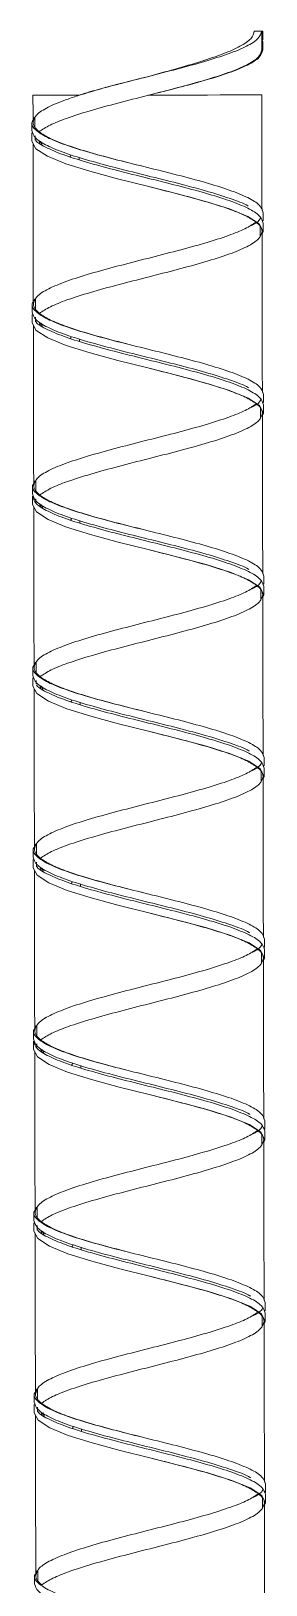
# Model space of a CAD drawing. Header units: millimetres. Extents: x 11 to 421, y 5 to 275.
# Drawn here: x 158.29 to 162.26, y 152.05 to 178.31 of the extents above; entities that cross this region are included whole.
import ezdxf

# ---------------------------------------------------------------- set-up
doc = ezdxf.new("R2010")
doc.units = ezdxf.units.MM

msp = doc.modelspace()

# ---------------------------------------------------------------- linework, layer by layer
at = {"color": 7, "linetype": 'Continuous', "lineweight": 15}
for p, q in [((162.065, 178.309), (162.19, 178.31)), ((162.19, 178.31), (162.21, 178.31)), ((162.19, 178.31), (162.19, 178.151)), ((162.19, 178.151), (162.19, 177.992)), ((162.21, 178.31), (162.21, 178.171)), ((162.21, 178.131), (162.21, 177.992)), ((162.21, 177.992), (162.19, 177.992))]:
    msp.add_line(p, q, dxfattribs=at)
at = {"color": 7, "linetype": 'Continuous', "lineweight": 15, "flags": 128}
for points in [[(158.322, 177.224), (158.327, 177.224), (158.366, 177.224), (158.445, 177.224), (158.561, 177.224), (158.712, 177.224), (158.895, 177.225), (159.106, 177.225)], [(160.281, 177.227), (160.543, 177.228), (160.798, 177.228), (161.044, 177.229), (161.276, 177.229), (161.489, 177.23), (161.679, 177.23), (161.843, 177.23), (161.978, 177.231), (162.082, 177.231), (162.152, 177.231), (162.187, 177.231), (162.192, 177.231)], [(162.196, 174.884), (162.216, 174.922), (162.149, 175.05), (161.954, 175.178), (161.643, 175.305), (161.237, 175.432), (160.766, 175.559), (160.26, 175.686), (159.753, 175.813), (159.282, 175.94), (158.877, 176.067), (158.566, 176.194), (158.37, 176.322), (158.303, 176.45), (158.303, 176.45)], [(162.202, 171.814), (162.222, 171.852), (162.155, 171.98), (161.959, 172.108), (161.648, 172.235), (161.243, 172.362), (160.772, 172.489), (160.265, 172.616), (159.759, 172.743), (159.288, 172.87), (158.882, 172.997), (158.571, 173.124), (158.376, 173.252), (158.309, 173.38), (158.309, 173.38)], [(162.208, 168.744), (162.228, 168.782), (162.161, 168.91), (161.965, 169.038), (161.654, 169.165), (161.249, 169.292), (160.777, 169.419), (160.271, 169.546), (159.765, 169.673), (159.293, 169.8), (158.888, 169.927), (158.577, 170.054), (158.382, 170.182), (158.315, 170.31), (158.315, 170.31)], [(162.213, 165.674), (162.233, 165.712), (162.166, 165.84), (161.971, 165.968), (161.66, 166.095), (161.255, 166.222), (160.783, 166.349), (160.277, 166.476), (159.771, 166.603), (159.299, 166.73), (158.894, 166.857), (158.583, 166.984), (158.387, 167.112), (158.321, 167.24), (158.321, 167.24)], [(162.219, 162.604), (162.239, 162.642), (162.172, 162.77), (161.977, 162.898), (161.666, 163.025), (161.261, 163.152), (160.789, 163.279), (160.283, 163.406), (159.777, 163.533), (159.305, 163.66), (158.9, 163.787), (158.589, 163.914), (158.393, 164.042), (158.326, 164.17), (158.326, 164.17)], [(162.225, 159.534), (162.245, 159.572), (162.178, 159.7), (161.982, 159.828), (161.671, 159.955), (161.266, 160.082), (160.795, 160.209), (160.288, 160.336), (159.782, 160.463), (159.311, 160.59), (158.906, 160.717), (158.595, 160.844), (158.399, 160.972), (158.332, 161.1), (158.332, 161.1)], [(162.231, 156.464), (162.251, 156.502), (162.184, 156.63), (161.988, 156.758), (161.677, 156.885), (161.272, 157.012), (160.8, 157.139), (160.294, 157.266), (159.788, 157.393), (159.316, 157.52), (158.911, 157.647), (158.6, 157.774), (158.405, 157.902), (158.338, 158.03), (158.338, 158.03)], [(162.237, 153.394), (162.256, 153.432), (162.19, 153.56), (161.994, 153.688), (161.683, 153.815), (161.278, 153.942), (160.806, 154.069), (160.3, 154.196), (159.794, 154.323), (159.322, 154.45), (158.917, 154.577), (158.606, 154.704), (158.41, 154.832), (158.344, 154.96), (158.344, 154.96)]]:
    msp.add_lwpolyline(points, dxfattribs=at)
at = {"color": 7, "linetype": 'Continuous', "lineweight": 15}
for start, end in [(90.1077, 180.1077), (180.1077, 270.1077)]:
    msp.add_arc((162.21, 178.151), 0.02, start, end, dxfattribs=at)
for points, knots in [([(159.106, 177.225), (159.221, 177.26), (159.451, 177.33), (159.846, 177.434), (160.288, 177.547), (160.763, 177.667), (161.234, 177.796), (161.64, 177.925), (161.949, 178.053), (162.151, 178.182), (162.177, 178.267), (162.19, 178.31)], [0, 0, 0, 0, 0.096245, 0.192504, 0.288664, 0.4072, 0.52574, 0.644286, 0.762843, 0.881413, 1, 1, 1, 1]), ([(160.256, 177.539), (160.414, 177.581), (160.73, 177.667), (161.171, 177.796), (161.55, 177.925), (161.839, 178.053), (162.029, 178.181), (162.053, 178.267), (162.065, 178.309)], [0, 0, 0, 0, 0.1666161, 0.3332635, 0.4999211, 0.6665926, 0.8332841, 1, 1, 1, 1]), ([(160.281, 177.227), (160.444, 177.268), (160.776, 177.352), (161.245, 177.479), (161.655, 177.607), (161.967, 177.736), (162.172, 177.864), (162.197, 177.95), (162.21, 177.992)], [0, 0, 0, 0, 0.159795, 0.327807, 0.495828, 0.663865, 0.83192, 1, 1, 1, 1]), ([(160.281, 177.227), (160.447, 177.27), (160.779, 177.354), (161.241, 177.481), (161.642, 177.608), (161.949, 177.736), (162.152, 177.864), (162.178, 177.949), (162.19, 177.992)], [0, 0, 0, 0, 0.165281, 0.330567, 0.495864, 0.663889, 0.831932, 1, 1, 1, 1]), ([(159.1, 177.224), (159.158, 177.243), (159.348, 177.305), (159.747, 177.41), (160.086, 177.496), (160.256, 177.538)], [0, 0, 0, 0, 0.18137, 0.590858, 1, 1, 1, 1]), ([(158.323, 176.767), (158.335, 176.81), (158.361, 176.895), (158.564, 177.024), (158.826, 177.134), (159.032, 177.201), (159.106, 177.225)], [0, 0, 0, 0, 0.2803082, 0.5605762, 0.8408119, 1, 1, 1, 1]), ([(158.424, 176.609), (158.481, 176.646), (158.595, 176.722), (158.891, 176.84), (159.278, 176.963), (159.75, 177.092), (160.097, 177.18), (160.273, 177.225), (160.281, 177.227)], [0, 0, 0, 0, 0.183036, 0.365998, 0.573956, 0.781903, 0.989843, 1, 1, 1, 1]), ([(162.215, 175.24), (162.202, 175.282), (162.176, 175.368), (161.971, 175.495), (161.658, 175.623), (161.248, 175.75), (160.771, 175.877), (160.259, 176.004), (159.747, 176.13), (159.27, 176.257), (158.861, 176.385), (158.544, 176.512), (158.354, 176.639), (158.28, 176.737), (158.315, 176.793), (158.323, 176.806)], [0, 0, 0, 0, 0.081321, 0.16263, 0.243931, 0.325224, 0.406512, 0.487798, 0.569084, 0.650373, 0.731666, 0.812966, 0.894275, 0.975596, 1, 1, 1, 1]), ([(158.424, 176.609), (158.398, 176.633), (158.355, 176.671), (158.327, 176.724), (158.324, 176.753), (158.323, 176.767)], [0, 0, 0, 0, 0.453025, 0.725496, 1, 1, 1, 1]), ([(158.356, 176.859), (158.356, 176.806), (158.356, 176.745), (158.356, 176.684), (158.356, 176.676)], [0, 0, 0, 0, 0.871189, 1, 1, 1, 1]), ([(161.963, 175.35), (161.96, 175.352), (161.892, 175.397), (161.65, 175.484), (161.251, 175.611), (160.771, 175.738), (160.259, 175.865), (159.747, 175.992), (159.27, 176.119), (158.86, 176.246), (158.547, 176.373), (158.342, 176.501), (158.316, 176.586), (158.303, 176.629)], [0, 0, 0, 0, 0.0049645, 0.1044724, 0.2039715, 0.303465, 0.4029559, 0.5024465, 0.60194, 0.7014394, 0.8009472, 0.9004665, 1, 1, 1, 1]), ([(158.357, 176.542), (158.357, 176.533), (158.357, 176.508), (158.357, 176.483), (158.357, 176.466)], [0, 0, 0, 0, 0.3245111, 1, 1, 1, 1]), ([(158.424, 176.609), (158.481, 176.571), (158.595, 176.497), (158.892, 176.379), (159.28, 176.257), (159.752, 176.13), (160.092, 176.046), (160.26, 176.003), (160.26, 176.003)], [0, 0, 0, 0, 0.1848558, 0.3696374, 0.5796626, 0.7896765, 0.999684, 1, 1, 1, 1]), ([(162.216, 175.061), (162.203, 175.104), (162.177, 175.189), (161.971, 175.316), (161.659, 175.444), (161.248, 175.571), (160.771, 175.698), (160.259, 175.825), (159.747, 175.952), (159.271, 176.079), (158.858, 176.206), (158.555, 176.333), (158.389, 176.421), (158.367, 176.466), (158.366, 176.469)], [0, 0, 0, 0, 0.0904135, 0.180814, 0.2712042, 0.3615864, 0.4519637, 0.5423383, 0.6327129, 0.72309, 0.8134726, 0.9038627, 0.9942632, 1, 1, 1, 1]), ([(158.962, 176.219), (158.961, 176.21), (158.959, 176.197), (158.951, 176.186), (158.949, 176.183)], [0, 0, 0, 0, 0.687541, 1, 1, 1, 1]), ([(160.26, 175.686), (160.429, 175.644), (160.767, 175.559), (161.239, 175.432), (161.627, 175.31), (161.924, 175.193), (162.038, 175.118), (162.094, 175.081)], [0, 0, 0, 0, 0.2098241, 0.4199704, 0.6301291, 0.8150271, 1, 1, 1, 1]), ([(158.328, 173.697), (158.341, 173.74), (158.367, 173.825), (158.57, 173.954), (158.878, 174.082), (159.284, 174.211), (159.756, 174.34), (160.262, 174.469), (160.768, 174.597), (161.24, 174.726), (161.628, 174.85), (161.924, 174.968), (162.038, 175.043), (162.094, 175.081)], [0, 0, 0, 0, 0.092966, 0.185919, 0.278861, 0.371795, 0.464724, 0.55765, 0.650576, 0.743505, 0.836439, 0.918203, 1, 1, 1, 1]), ([(158.43, 173.539), (158.487, 173.576), (158.6, 173.652), (158.897, 173.77), (159.284, 173.893), (159.756, 174.022), (160.262, 174.151), (160.769, 174.28), (161.24, 174.409), (161.646, 174.537), (161.955, 174.666), (162.158, 174.794), (162.183, 174.879), (162.196, 174.922)], [0, 0, 0, 0, 0.0817969, 0.1635605, 0.2564948, 0.3494236, 0.4423497, 0.5352758, 0.6282046, 0.7211387, 0.8140808, 0.9070338, 1, 1, 1, 1]), ([(162.006, 175.018), (162.065, 175.049), (162.147, 175.092), (162.163, 175.135), (162.167, 175.147)], [0, 0, 0, 0, 0.725925, 1, 1, 1, 1]), ([(162.094, 175.081), (162.121, 175.057), (162.164, 175.019), (162.191, 174.966), (162.194, 174.937), (162.196, 174.922)], [0, 0, 0, 0, 0.453024, 0.725497, 1, 1, 1, 1]), ([(162.162, 174.83), (162.162, 174.883), (162.162, 174.944), (162.162, 175.006), (162.162, 175.014)], [0, 0, 0, 0, 0.865724, 1, 1, 1, 1]), ([(162.216, 174.922), (162.216, 174.945), (162.216, 174.992), (162.216, 175.038), (162.216, 175.061)], [0, 0, 0, 0, 0.499979, 1, 1, 1, 1]), ([(162.221, 172.17), (162.208, 172.212), (162.182, 172.298), (161.977, 172.425), (161.664, 172.553), (161.254, 172.68), (160.777, 172.807), (160.265, 172.934), (159.753, 173.06), (159.276, 173.187), (158.866, 173.315), (158.55, 173.442), (158.36, 173.569), (158.286, 173.667), (158.32, 173.723), (158.328, 173.736)], [0, 0, 0, 0, 0.081321, 0.16263, 0.24393, 0.325224, 0.406512, 0.487798, 0.569084, 0.650373, 0.731666, 0.812966, 0.894275, 0.975596, 1, 1, 1, 1]), ([(158.43, 173.539), (158.403, 173.563), (158.361, 173.601), (158.333, 173.654), (158.33, 173.683), (158.328, 173.697)], [0, 0, 0, 0, 0.453024, 0.725494, 1, 1, 1, 1]), ([(158.362, 173.789), (158.362, 173.736), (158.362, 173.675), (158.362, 173.614), (158.362, 173.606)], [0, 0, 0, 0, 0.865692, 1, 1, 1, 1]), ([(161.969, 172.28), (161.966, 172.282), (161.898, 172.327), (161.655, 172.414), (161.256, 172.541), (160.776, 172.668), (160.265, 172.795), (159.753, 172.922), (159.276, 173.049), (158.866, 173.176), (158.553, 173.303), (158.348, 173.431), (158.322, 173.516), (158.309, 173.559)], [0, 0, 0, 0, 0.004964, 0.104472, 0.203972, 0.303465, 0.402956, 0.502447, 0.60194, 0.701439, 0.800947, 0.900466, 1, 1, 1, 1]), ([(158.309, 173.519), (158.309, 173.495), (158.309, 173.449), (158.309, 173.403), (158.309, 173.38)], [0, 0, 0, 0, 0.5, 1, 1, 1, 1]), ([(158.363, 173.472), (158.363, 173.463), (158.363, 173.438), (158.363, 173.413), (158.363, 173.396)], [0, 0, 0, 0, 0.324433, 1, 1, 1, 1]), ([(162.222, 171.991), (162.209, 172.034), (162.182, 172.119), (161.977, 172.246), (161.664, 172.374), (161.254, 172.501), (160.777, 172.628), (160.265, 172.755), (159.753, 172.882), (159.277, 173.009), (158.864, 173.136), (158.561, 173.263), (158.395, 173.351), (158.373, 173.396), (158.371, 173.399)], [0, 0, 0, 0, 0.090413, 0.180814, 0.271204, 0.361587, 0.451964, 0.542338, 0.632713, 0.72309, 0.813472, 0.903862, 0.994263, 1, 1, 1, 1]), ([(158.43, 173.539), (158.487, 173.501), (158.601, 173.427), (158.898, 173.309), (159.285, 173.187), (159.758, 173.061), (160.095, 172.976), (160.264, 172.934)], [0, 0, 0, 0, 0.184987, 0.369899, 0.580074, 0.790236, 1, 1, 1, 1]), ([(158.968, 173.149), (158.966, 173.14), (158.964, 173.127), (158.957, 173.116), (158.955, 173.113)], [0, 0, 0, 0, 0.687638, 1, 1, 1, 1]), ([(160.264, 172.616), (160.265, 172.616), (160.432, 172.574), (160.773, 172.489), (161.245, 172.362), (161.632, 172.24), (161.929, 172.123), (162.043, 172.048), (162.1, 172.011)], [0, 0, 0, 0, 0.000393, 0.210384, 0.420382, 0.630392, 0.815158, 1, 1, 1, 1]), ([(158.334, 170.627), (158.347, 170.67), (158.372, 170.755), (158.575, 170.884), (158.884, 171.012), (159.29, 171.141), (159.761, 171.27), (160.268, 171.399), (160.774, 171.527), (161.246, 171.656), (161.633, 171.78), (161.93, 171.898), (162.043, 171.973), (162.1, 172.011)], [0, 0, 0, 0, 0.092966, 0.185919, 0.278861, 0.371795, 0.464724, 0.557651, 0.650577, 0.743505, 0.836439, 0.918203, 1, 1, 1, 1]), ([(162.012, 171.948), (162.071, 171.979), (162.152, 172.022), (162.169, 172.065), (162.173, 172.077)], [0, 0, 0, 0, 0.725925, 1, 1, 1, 1]), ([(162.1, 172.011), (162.127, 171.987), (162.169, 171.949), (162.197, 171.896), (162.2, 171.867), (162.202, 171.852)], [0, 0, 0, 0, 0.453024, 0.725494, 1, 1, 1, 1]), ([(162.222, 172.031), (162.221, 172.054), (162.221, 172.1), (162.221, 172.147), (162.221, 172.17)], [0, 0, 0, 0, 0.5, 1, 1, 1, 1]), ([(162.222, 172.031), (162.221, 172.054), (162.221, 172.1), (162.221, 172.147), (162.221, 172.17)], [0, 0, 0, 0, 0.5, 1, 1, 1, 1]), ([(158.436, 170.469), (158.493, 170.506), (158.606, 170.582), (158.903, 170.7), (159.29, 170.823), (159.762, 170.952), (160.268, 171.081), (160.775, 171.21), (161.246, 171.339), (161.652, 171.467), (161.961, 171.596), (162.164, 171.724), (162.189, 171.809), (162.202, 171.852)], [0, 0, 0, 0, 0.0817969, 0.1635605, 0.2564948, 0.3494237, 0.4423497, 0.5352759, 0.6282046, 0.721139, 0.8140811, 0.907034, 1, 1, 1, 1]), ([(162.168, 171.76), (162.168, 171.813), (162.168, 171.874), (162.168, 171.936), (162.168, 171.944)], [0, 0, 0, 0, 0.865724, 1, 1, 1, 1]), ([(162.222, 171.852), (162.222, 171.875), (162.222, 171.922), (162.222, 171.968), (162.222, 171.991)], [0, 0, 0, 0, 0.5, 1, 1, 1, 1]), ([(158.368, 170.719), (158.368, 170.666), (158.368, 170.605), (158.368, 170.544), (158.368, 170.536)], [0, 0, 0, 0, 0.865724, 1, 1, 1, 1]), ([(162.227, 169.1), (162.214, 169.142), (162.188, 169.228), (161.982, 169.355), (161.67, 169.483), (161.26, 169.61), (160.783, 169.737), (160.271, 169.864), (159.759, 169.99), (159.281, 170.117), (158.872, 170.245), (158.556, 170.372), (158.365, 170.499), (158.291, 170.597), (158.326, 170.653), (158.334, 170.666)], [0, 0, 0, 0, 0.081321, 0.162631, 0.243931, 0.325224, 0.406512, 0.487798, 0.569084, 0.650373, 0.731666, 0.812966, 0.894275, 0.975596, 1, 1, 1, 1]), ([(161.975, 169.21), (161.971, 169.212), (161.904, 169.257), (161.661, 169.344), (161.262, 169.471), (160.782, 169.598), (160.271, 169.725), (159.759, 169.852), (159.282, 169.979), (158.872, 170.106), (158.559, 170.233), (158.354, 170.361), (158.327, 170.446), (158.314, 170.489)], [0, 0, 0, 0, 0.004965, 0.104472, 0.203972, 0.303465, 0.402956, 0.502446, 0.60194, 0.701439, 0.800947, 0.900467, 1, 1, 1, 1]), ([(158.314, 170.449), (158.315, 170.425), (158.315, 170.379), (158.315, 170.333), (158.315, 170.31)], [0, 0, 0, 0, 0.5000215, 1, 1, 1, 1]), ([(162.227, 168.921), (162.214, 168.964), (162.188, 169.049), (161.983, 169.176), (161.67, 169.304), (161.26, 169.431), (160.783, 169.558), (160.271, 169.685), (159.759, 169.812), (159.282, 169.939), (158.872, 170.066), (158.559, 170.193), (158.354, 170.321), (158.328, 170.406), (158.314, 170.449)], [0, 0, 0, 0, 0.083355, 0.166699, 0.250032, 0.333359, 0.416681, 0.5, 0.583319, 0.666641, 0.749968, 0.833302, 0.916645, 1, 1, 1, 1]), ([(158.436, 170.469), (158.409, 170.493), (158.367, 170.531), (158.339, 170.584), (158.336, 170.613), (158.334, 170.627)], [0, 0, 0, 0, 0.453026, 0.725497, 1, 1, 1, 1]), ([(158.436, 170.469), (158.493, 170.431), (158.606, 170.357), (158.903, 170.239), (159.292, 170.118), (159.763, 169.99), (160.104, 169.907), (160.271, 169.863), (160.271, 169.863)], [0, 0, 0, 0, 0.18489, 0.369704, 0.579768, 0.78982, 0.999866, 1, 1, 1, 1]), ([(158.368, 170.402), (158.369, 170.393), (158.369, 170.368), (158.369, 170.343), (158.369, 170.326)], [0, 0, 0, 0, 0.324458, 1, 1, 1, 1]), ([(158.973, 170.079), (158.972, 170.07), (158.97, 170.057), (158.963, 170.046), (158.96, 170.043)], [0, 0, 0, 0, 0.687678, 1, 1, 1, 1]), ([(160.271, 169.546), (160.44, 169.504), (160.778, 169.419), (161.251, 169.292), (161.638, 169.17), (161.935, 169.053), (162.049, 168.978), (162.106, 168.941)], [0, 0, 0, 0, 0.209968, 0.420076, 0.630196, 0.815061, 1, 1, 1, 1]), ([(158.34, 167.557), (158.353, 167.6), (158.378, 167.685), (158.581, 167.814), (158.89, 167.942), (159.296, 168.071), (159.767, 168.2), (160.273, 168.329), (160.78, 168.457), (161.252, 168.586), (161.639, 168.71), (161.936, 168.828), (162.049, 168.903), (162.106, 168.941)], [0, 0, 0, 0, 0.092966, 0.185919, 0.278861, 0.371796, 0.464724, 0.55765, 0.650576, 0.743505, 0.836439, 0.918203, 1, 1, 1, 1]), ([(162.018, 168.878), (162.077, 168.909), (162.158, 168.952), (162.174, 168.995), (162.179, 169.007)], [0, 0, 0, 0, 0.725924, 1, 1, 1, 1]), ([(162.106, 168.941), (162.133, 168.917), (162.175, 168.879), (162.203, 168.826), (162.206, 168.797), (162.208, 168.782)], [0, 0, 0, 0, 0.453024, 0.725496, 1, 1, 1, 1]), ([(162.174, 168.69), (162.174, 168.743), (162.174, 168.804), (162.174, 168.866), (162.174, 168.874)], [0, 0, 0, 0, 0.865724, 1, 1, 1, 1]), ([(162.227, 168.961), (162.227, 168.984), (162.227, 169.03), (162.227, 169.077), (162.227, 169.1)], [0, 0, 0, 0, 0.5, 1, 1, 1, 1]), ([(162.227, 168.961), (162.227, 168.984), (162.227, 169.03), (162.227, 169.077), (162.227, 169.1)], [0, 0, 0, 0, 0.5, 1, 1, 1, 1]), ([(162.228, 168.782), (162.228, 168.805), (162.227, 168.852), (162.227, 168.898), (162.227, 168.921)], [0, 0, 0, 0, 0.500011, 1, 1, 1, 1]), ([(158.442, 167.399), (158.498, 167.436), (158.612, 167.512), (158.908, 167.63), (159.296, 167.753), (159.768, 167.882), (160.274, 168.011), (160.78, 168.14), (161.252, 168.269), (161.658, 168.397), (161.966, 168.526), (162.169, 168.654), (162.195, 168.739), (162.208, 168.782)], [0, 0, 0, 0, 0.0817969, 0.1635605, 0.2564948, 0.3494235, 0.4423497, 0.5352757, 0.6282046, 0.7211387, 0.8140808, 0.9070338, 1, 1, 1, 1]), ([(162.233, 166.03), (162.22, 166.072), (162.194, 166.158), (161.988, 166.285), (161.676, 166.413), (161.265, 166.54), (160.788, 166.667), (160.276, 166.794), (159.764, 166.92), (159.287, 167.047), (158.878, 167.175), (158.561, 167.302), (158.371, 167.429), (158.297, 167.527), (158.332, 167.583), (158.34, 167.596)], [0, 0, 0, 0, 0.081321, 0.16263, 0.24393, 0.325224, 0.406512, 0.487798, 0.569084, 0.650373, 0.731666, 0.812966, 0.894275, 0.975596, 1, 1, 1, 1]), ([(158.442, 167.399), (158.415, 167.423), (158.372, 167.461), (158.345, 167.514), (158.341, 167.543), (158.34, 167.557)], [0, 0, 0, 0, 0.4530249, 0.7254954, 1, 1, 1, 1]), ([(158.374, 167.649), (158.374, 167.596), (158.374, 167.535), (158.374, 167.474), (158.374, 167.466)], [0, 0, 0, 0, 0.865708, 1, 1, 1, 1]), ([(161.98, 166.14), (161.977, 166.142), (161.91, 166.187), (161.667, 166.274), (161.268, 166.401), (160.788, 166.528), (160.277, 166.655), (159.765, 166.782), (159.288, 166.909), (158.877, 167.036), (158.565, 167.163), (158.359, 167.291), (158.333, 167.376), (158.32, 167.419)], [0, 0, 0, 0, 0.004964, 0.104472, 0.203971, 0.303465, 0.402956, 0.502447, 0.60194, 0.701439, 0.800947, 0.900466, 1, 1, 1, 1]), ([(158.32, 167.379), (158.32, 167.355), (158.32, 167.309), (158.32, 167.263), (158.321, 167.24)], [0, 0, 0, 0, 0.499989, 1, 1, 1, 1]), ([(158.374, 167.332), (158.374, 167.323), (158.374, 167.305), (158.374, 167.286), (158.374, 167.275)], [0, 0, 0, 0, 0.435812, 1, 1, 1, 1]), ([(158.442, 167.399), (158.498, 167.361), (158.612, 167.287), (158.909, 167.169), (159.297, 167.047), (159.769, 166.921), (160.109, 166.835), (160.277, 166.793), (160.277, 166.793)], [0, 0, 0, 0, 0.1848821, 0.3696894, 0.5797448, 0.7897882, 0.9998258, 1, 1, 1, 1]), ([(162.233, 165.851), (162.22, 165.894), (162.194, 165.979), (161.988, 166.106), (161.676, 166.234), (161.266, 166.361), (160.789, 166.488), (160.277, 166.615), (159.765, 166.742), (159.288, 166.869), (158.875, 166.996), (158.572, 167.123), (158.407, 167.211), (158.384, 167.256), (158.383, 167.259)], [0, 0, 0, 0, 0.0904135, 0.180814, 0.2712042, 0.3615865, 0.4519637, 0.5423383, 0.6327129, 0.7230901, 0.8134724, 0.9038626, 0.9942631, 1, 1, 1, 1]), ([(158.979, 167.009), (158.978, 167), (158.976, 166.987), (158.968, 166.976), (158.966, 166.973)], [0, 0, 0, 0, 0.687585, 1, 1, 1, 1]), ([(160.277, 166.476), (160.446, 166.434), (160.784, 166.349), (161.256, 166.222), (161.644, 166.1), (161.941, 165.983), (162.055, 165.908), (162.112, 165.871)], [0, 0, 0, 0, 0.209936, 0.420053, 0.630182, 0.815053, 1, 1, 1, 1]), ([(162.233, 165.891), (162.233, 165.914), (162.233, 165.96), (162.233, 166.007), (162.233, 166.03)], [0, 0, 0, 0, 0.500011, 1, 1, 1, 1]), ([(162.233, 165.891), (162.233, 165.914), (162.233, 165.96), (162.233, 166.007), (162.233, 166.03)], [0, 0, 0, 0, 0.500011, 1, 1, 1, 1]), ([(158.346, 164.487), (158.358, 164.53), (158.384, 164.615), (158.587, 164.744), (158.896, 164.872), (159.301, 165.001), (159.773, 165.13), (160.279, 165.259), (160.785, 165.387), (161.258, 165.516), (161.645, 165.64), (161.941, 165.758), (162.055, 165.833), (162.112, 165.871)], [0, 0, 0, 0, 0.092966, 0.185919, 0.278861, 0.371795, 0.464724, 0.55765, 0.650577, 0.743505, 0.836439, 0.918203, 1, 1, 1, 1]), ([(158.447, 164.329), (158.504, 164.367), (158.618, 164.442), (158.914, 164.56), (159.301, 164.683), (159.774, 164.812), (160.28, 164.941), (160.786, 165.07), (161.258, 165.199), (161.663, 165.327), (161.972, 165.456), (162.175, 165.584), (162.201, 165.669), (162.213, 165.712)], [0, 0, 0, 0, 0.081797, 0.163561, 0.256495, 0.349423, 0.44235, 0.535276, 0.628205, 0.721139, 0.814081, 0.907034, 1, 1, 1, 1]), ([(162.024, 165.808), (162.083, 165.839), (162.164, 165.882), (162.18, 165.925), (162.185, 165.937)], [0, 0, 0, 0, 0.725924, 1, 1, 1, 1]), ([(162.112, 165.871), (162.138, 165.847), (162.181, 165.809), (162.209, 165.756), (162.212, 165.727), (162.213, 165.712)], [0, 0, 0, 0, 0.453025, 0.725496, 1, 1, 1, 1]), ([(162.18, 165.62), (162.18, 165.673), (162.179, 165.734), (162.179, 165.796), (162.179, 165.804)], [0, 0, 0, 0, 0.865724, 1, 1, 1, 1]), ([(162.233, 165.712), (162.233, 165.735), (162.233, 165.782), (162.233, 165.828), (162.233, 165.851)], [0, 0, 0, 0, 0.499989, 1, 1, 1, 1]), ([(162.239, 162.96), (162.226, 163.002), (162.199, 163.088), (161.994, 163.215), (161.681, 163.343), (161.271, 163.47), (160.794, 163.597), (160.282, 163.724), (159.77, 163.85), (159.293, 163.977), (158.884, 164.105), (158.567, 164.232), (158.377, 164.359), (158.303, 164.457), (158.338, 164.513), (158.346, 164.526)], [0, 0, 0, 0, 0.081321, 0.16263, 0.243931, 0.325224, 0.406512, 0.487798, 0.569084, 0.650373, 0.731666, 0.812966, 0.894275, 0.975596, 1, 1, 1, 1]), ([(158.326, 164.487), (158.326, 164.464), (158.326, 164.418), (158.326, 164.372), (158.326, 164.349)], [0, 0, 0, 0, 0.5, 1, 1, 1, 1]), ([(158.447, 164.329), (158.421, 164.353), (158.378, 164.391), (158.35, 164.444), (158.347, 164.473), (158.346, 164.487)], [0, 0, 0, 0, 0.453025, 0.725496, 1, 1, 1, 1]), ([(158.379, 164.579), (158.38, 164.526), (158.38, 164.465), (158.38, 164.404), (158.38, 164.396)], [0, 0, 0, 0, 0.8657078, 1, 1, 1, 1]), ([(161.986, 163.07), (161.983, 163.072), (161.915, 163.117), (161.673, 163.204), (161.274, 163.331), (160.794, 163.458), (160.283, 163.585), (159.77, 163.712), (159.293, 163.839), (158.883, 163.966), (158.571, 164.093), (158.365, 164.221), (158.339, 164.306), (158.326, 164.349)], [0, 0, 0, 0, 0.0049644, 0.1044722, 0.2039716, 0.3034651, 0.4029557, 0.5024464, 0.60194, 0.7014393, 0.8009472, 0.9004665, 1, 1, 1, 1]), ([(158.326, 164.309), (158.326, 164.285), (158.326, 164.239), (158.326, 164.193), (158.326, 164.17)], [0, 0, 0, 0, 0.500011, 1, 1, 1, 1]), ([(158.38, 164.262), (158.38, 164.253), (158.38, 164.228), (158.38, 164.203), (158.38, 164.186)], [0, 0, 0, 0, 0.324445, 1, 1, 1, 1]), ([(162.239, 162.781), (162.226, 162.824), (162.2, 162.909), (161.994, 163.036), (161.682, 163.164), (161.271, 163.291), (160.794, 163.418), (160.282, 163.545), (159.77, 163.672), (159.294, 163.799), (158.881, 163.926), (158.578, 164.053), (158.412, 164.141), (158.39, 164.186), (158.389, 164.189)], [0, 0, 0, 0, 0.090413, 0.180814, 0.271204, 0.361587, 0.451964, 0.542338, 0.632713, 0.72309, 0.813472, 0.903863, 0.994263, 1, 1, 1, 1]), ([(158.447, 164.329), (158.504, 164.291), (158.618, 164.217), (158.915, 164.099), (159.303, 163.977), (159.775, 163.851), (160.113, 163.766), (160.281, 163.724)], [0, 0, 0, 0, 0.184968, 0.369862, 0.580015, 0.790156, 1, 1, 1, 1]), ([(158.985, 163.939), (158.984, 163.93), (158.982, 163.917), (158.974, 163.906), (158.972, 163.903)], [0, 0, 0, 0, 0.687662, 1, 1, 1, 1]), ([(160.282, 163.406), (160.282, 163.406), (160.45, 163.364), (160.79, 163.279), (161.262, 163.152), (161.65, 163.03), (161.947, 162.913), (162.061, 162.838), (162.118, 162.801)], [0, 0, 0, 0, 0.000292, 0.210304, 0.420323, 0.630354, 0.81514, 1, 1, 1, 1]), ([(162.029, 162.738), (162.088, 162.769), (162.17, 162.812), (162.186, 162.855), (162.191, 162.867)], [0, 0, 0, 0, 0.725925, 1, 1, 1, 1]), ([(162.239, 162.821), (162.239, 162.844), (162.239, 162.89), (162.239, 162.937), (162.239, 162.96)], [0, 0, 0, 0, 0.4999893, 1, 1, 1, 1]), ([(162.239, 162.821), (162.239, 162.844), (162.239, 162.89), (162.239, 162.937), (162.239, 162.96)], [0, 0, 0, 0, 0.4999893, 1, 1, 1, 1]), ([(158.351, 161.417), (158.364, 161.46), (158.39, 161.545), (158.593, 161.674), (158.901, 161.802), (159.307, 161.931), (159.779, 162.06), (160.285, 162.189), (160.791, 162.317), (161.263, 162.446), (161.651, 162.57), (161.947, 162.688), (162.061, 162.763), (162.118, 162.801)], [0, 0, 0, 0, 0.092966, 0.185919, 0.278861, 0.371795, 0.464724, 0.55765, 0.650577, 0.743505, 0.83644, 0.918203, 1, 1, 1, 1]), ([(158.453, 161.259), (158.51, 161.297), (158.623, 161.372), (158.92, 161.49), (159.307, 161.613), (159.779, 161.742), (160.286, 161.871), (160.792, 162), (161.264, 162.129), (161.669, 162.257), (161.978, 162.386), (162.181, 162.514), (162.206, 162.599), (162.219, 162.642)], [0, 0, 0, 0, 0.081797, 0.163561, 0.256495, 0.349424, 0.44235, 0.535276, 0.628205, 0.721139, 0.814081, 0.907034, 1, 1, 1, 1]), ([(162.118, 162.801), (162.144, 162.777), (162.187, 162.739), (162.214, 162.686), (162.218, 162.657), (162.219, 162.642)], [0, 0, 0, 0, 0.453025, 0.7254955, 1, 1, 1, 1]), ([(162.185, 162.55), (162.185, 162.603), (162.185, 162.664), (162.185, 162.726), (162.185, 162.734)], [0, 0, 0, 0, 0.8657078, 1, 1, 1, 1]), ([(162.239, 162.642), (162.239, 162.665), (162.239, 162.712), (162.239, 162.758), (162.239, 162.781)], [0, 0, 0, 0, 0.5, 1, 1, 1, 1]), ([(158.385, 161.509), (158.385, 161.456), (158.385, 161.395), (158.386, 161.334), (158.386, 161.326)], [0, 0, 0, 0, 0.865724, 1, 1, 1, 1]), ([(162.244, 159.89), (162.231, 159.932), (162.205, 160.018), (162, 160.145), (161.687, 160.273), (161.277, 160.4), (160.8, 160.527), (160.288, 160.654), (159.776, 160.78), (159.299, 160.907), (158.889, 161.035), (158.573, 161.162), (158.383, 161.289), (158.309, 161.387), (158.343, 161.443), (158.351, 161.456)], [0, 0, 0, 0, 0.081321, 0.16263, 0.243931, 0.325224, 0.406512, 0.487798, 0.569084, 0.650373, 0.731666, 0.812966, 0.894275, 0.975596, 1, 1, 1, 1]), ([(158.331, 161.417), (158.331, 161.394), (158.332, 161.348), (158.332, 161.302), (158.332, 161.279)], [0, 0, 0, 0, 0.499989, 1, 1, 1, 1]), ([(161.992, 160), (161.989, 160.002), (161.921, 160.047), (161.678, 160.134), (161.28, 160.261), (160.8, 160.388), (160.288, 160.515), (159.776, 160.642), (159.299, 160.769), (158.889, 160.896), (158.576, 161.023), (158.371, 161.151), (158.345, 161.236), (158.332, 161.279)], [0, 0, 0, 0, 0.004965, 0.104472, 0.203972, 0.303465, 0.402956, 0.502447, 0.60194, 0.701439, 0.800947, 0.900466, 1, 1, 1, 1]), ([(158.453, 161.259), (158.427, 161.283), (158.384, 161.321), (158.356, 161.374), (158.353, 161.403), (158.351, 161.417)], [0, 0, 0, 0, 0.4530249, 0.7254954, 1, 1, 1, 1]), ([(158.453, 161.259), (158.51, 161.221), (158.624, 161.147), (158.921, 161.029), (159.309, 160.907), (159.78, 160.78), (160.121, 160.696), (160.288, 160.653), (160.289, 160.653)], [0, 0, 0, 0, 0.184855, 0.369635, 0.57966, 0.789673, 0.99968, 1, 1, 1, 1]), ([(158.332, 161.239), (158.332, 161.216), (158.332, 161.169), (158.332, 161.123), (158.332, 161.1)], [0, 0, 0, 0, 0.500011, 1, 1, 1, 1]), ([(162.245, 159.711), (162.232, 159.754), (162.206, 159.839), (162, 159.966), (161.688, 160.094), (161.277, 160.221), (160.8, 160.348), (160.288, 160.475), (159.776, 160.602), (159.299, 160.729), (158.889, 160.856), (158.576, 160.983), (158.371, 161.111), (158.345, 161.196), (158.332, 161.239)], [0, 0, 0, 0, 0.083355, 0.166699, 0.250032, 0.333359, 0.416681, 0.5, 0.583319, 0.666641, 0.749968, 0.833301, 0.916645, 1, 1, 1, 1]), ([(158.386, 161.192), (158.386, 161.183), (158.386, 161.158), (158.386, 161.133), (158.386, 161.116)], [0, 0, 0, 0, 0.324433, 1, 1, 1, 1]), ([(158.991, 160.869), (158.989, 160.86), (158.988, 160.847), (158.98, 160.836), (158.978, 160.833)], [0, 0, 0, 0, 0.687617, 1, 1, 1, 1]), ([(160.289, 160.336), (160.458, 160.294), (160.795, 160.209), (161.268, 160.082), (161.656, 159.96), (161.953, 159.843), (162.066, 159.768), (162.123, 159.731)], [0, 0, 0, 0, 0.209821, 0.419968, 0.630127, 0.815026, 1, 1, 1, 1]), ([(158.357, 158.347), (158.37, 158.39), (158.396, 158.475), (158.598, 158.604), (158.907, 158.732), (159.313, 158.861), (159.784, 158.99), (160.291, 159.119), (160.797, 159.247), (161.269, 159.376), (161.656, 159.5), (161.953, 159.618), (162.067, 159.693), (162.123, 159.731)], [0, 0, 0, 0, 0.092966, 0.185919, 0.278861, 0.371796, 0.464724, 0.55765, 0.650576, 0.743505, 0.83644, 0.918203, 1, 1, 1, 1]), ([(162.035, 159.668), (162.094, 159.699), (162.175, 159.742), (162.192, 159.785), (162.196, 159.797)], [0, 0, 0, 0, 0.725925, 1, 1, 1, 1]), ([(162.123, 159.731), (162.15, 159.707), (162.192, 159.669), (162.22, 159.616), (162.223, 159.587), (162.225, 159.572)], [0, 0, 0, 0, 0.453024, 0.725495, 1, 1, 1, 1]), ([(162.245, 159.751), (162.245, 159.774), (162.244, 159.82), (162.244, 159.867), (162.244, 159.89)], [0, 0, 0, 0, 0.499989, 1, 1, 1, 1]), ([(162.245, 159.751), (162.245, 159.774), (162.244, 159.82), (162.244, 159.867), (162.244, 159.89)], [0, 0, 0, 0, 0.499989, 1, 1, 1, 1]), ([(162.245, 159.572), (162.245, 159.595), (162.245, 159.642), (162.245, 159.688), (162.245, 159.711)], [0, 0, 0, 0, 0.500011, 1, 1, 1, 1]), ([(158.459, 158.189), (158.516, 158.227), (158.629, 158.302), (158.926, 158.42), (159.313, 158.543), (159.785, 158.672), (160.291, 158.801), (160.798, 158.93), (161.269, 159.059), (161.675, 159.187), (161.984, 159.316), (162.187, 159.444), (162.212, 159.529), (162.225, 159.572)], [0, 0, 0, 0, 0.081797, 0.16356, 0.256495, 0.349423, 0.44235, 0.535276, 0.628205, 0.721139, 0.814081, 0.907034, 1, 1, 1, 1]), ([(162.191, 159.48), (162.191, 159.533), (162.191, 159.594), (162.191, 159.656), (162.191, 159.664)], [0, 0, 0, 0, 0.865708, 1, 1, 1, 1]), ([(162.25, 156.82), (162.237, 156.862), (162.211, 156.948), (162.005, 157.075), (161.693, 157.203), (161.283, 157.33), (160.806, 157.457), (160.294, 157.584), (159.782, 157.71), (159.304, 157.837), (158.895, 157.965), (158.579, 158.092), (158.389, 158.219), (158.314, 158.317), (158.349, 158.373), (158.357, 158.386)], [0, 0, 0, 0, 0.081321, 0.162631, 0.243931, 0.325224, 0.406512, 0.487798, 0.569084, 0.650373, 0.731666, 0.812966, 0.894275, 0.975596, 1, 1, 1, 1]), ([(158.391, 158.439), (158.391, 158.386), (158.391, 158.325), (158.391, 158.264), (158.391, 158.256)], [0, 0, 0, 0, 0.86571, 1, 1, 1, 1]), ([(158.337, 158.347), (158.337, 158.324), (158.337, 158.278), (158.337, 158.232), (158.337, 158.209)], [0, 0, 0, 0, 0.500011, 1, 1, 1, 1]), ([(161.998, 156.93), (161.994, 156.932), (161.927, 156.977), (161.684, 157.064), (161.285, 157.191), (160.805, 157.318), (160.294, 157.445), (159.782, 157.572), (159.305, 157.699), (158.895, 157.826), (158.582, 157.953), (158.377, 158.081), (158.351, 158.166), (158.337, 158.209)], [0, 0, 0, 0, 0.004964, 0.104472, 0.203972, 0.303465, 0.402956, 0.502447, 0.60194, 0.701439, 0.800947, 0.900466, 1, 1, 1, 1]), ([(158.459, 158.189), (158.432, 158.213), (158.39, 158.251), (158.362, 158.304), (158.359, 158.333), (158.357, 158.347)], [0, 0, 0, 0, 0.453024, 0.725496, 1, 1, 1, 1]), ([(158.392, 158.122), (158.392, 158.113), (158.392, 158.088), (158.392, 158.063), (158.392, 158.046)], [0, 0, 0, 0, 0.324472, 1, 1, 1, 1]), ([(158.459, 158.189), (158.516, 158.151), (158.63, 158.077), (158.927, 157.959), (159.314, 157.837), (159.787, 157.711), (160.124, 157.626), (160.293, 157.584)], [0, 0, 0, 0, 0.184966, 0.369857, 0.580008, 0.790147, 1, 1, 1, 1]), ([(162.25, 156.641), (162.237, 156.684), (162.211, 156.769), (162.006, 156.896), (161.693, 157.024), (161.283, 157.151), (160.806, 157.278), (160.294, 157.405), (159.782, 157.532), (159.306, 157.659), (158.893, 157.786), (158.59, 157.913), (158.424, 158.001), (158.402, 158.046), (158.4, 158.049)], [0, 0, 0, 0, 0.0904135, 0.180814, 0.2712042, 0.3615865, 0.4519637, 0.5423383, 0.6327129, 0.7230901, 0.8134724, 0.9038626, 0.9942631, 1, 1, 1, 1]), ([(158.997, 157.799), (158.995, 157.79), (158.993, 157.777), (158.986, 157.766), (158.983, 157.763)], [0, 0, 0, 0, 0.6876103, 1, 1, 1, 1]), ([(160.294, 157.266), (160.294, 157.266), (160.461, 157.224), (160.802, 157.139), (161.273, 157.012), (161.661, 156.89), (161.958, 156.773), (162.072, 156.698), (162.129, 156.661)], [0, 0, 0, 0, 0.0002793, 0.2102945, 0.4203159, 0.6303492, 0.8151373, 1, 1, 1, 1]), ([(158.363, 155.277), (158.376, 155.32), (158.401, 155.406), (158.604, 155.534), (158.913, 155.662), (159.319, 155.791), (159.79, 155.92), (160.297, 156.049), (160.803, 156.177), (161.275, 156.306), (161.662, 156.43), (161.959, 156.548), (162.072, 156.623), (162.129, 156.661)], [0, 0, 0, 0, 0.092966, 0.185919, 0.278861, 0.371795, 0.464724, 0.55765, 0.650577, 0.743505, 0.83644, 0.918203, 1, 1, 1, 1]), ([(162.041, 156.598), (162.1, 156.629), (162.181, 156.672), (162.198, 156.715), (162.202, 156.727)], [0, 0, 0, 0, 0.725924, 1, 1, 1, 1]), ([(162.129, 156.661), (162.156, 156.637), (162.198, 156.599), (162.226, 156.546), (162.229, 156.517), (162.231, 156.502)], [0, 0, 0, 0, 0.453024, 0.725496, 1, 1, 1, 1]), ([(162.197, 156.41), (162.197, 156.463), (162.197, 156.524), (162.197, 156.586), (162.197, 156.594)], [0, 0, 0, 0, 0.865724, 1, 1, 1, 1]), ([(162.251, 156.502), (162.251, 156.525), (162.251, 156.572), (162.25, 156.618), (162.25, 156.641)], [0, 0, 0, 0, 0.5000107, 1, 1, 1, 1]), ([(158.465, 155.119), (158.521, 155.157), (158.635, 155.232), (158.932, 155.35), (159.319, 155.473), (159.791, 155.602), (160.297, 155.731), (160.803, 155.86), (161.275, 155.989), (161.681, 156.117), (161.99, 156.246), (162.192, 156.374), (162.218, 156.46), (162.231, 156.502)], [0, 0, 0, 0, 0.081797, 0.16356, 0.256495, 0.349423, 0.44235, 0.535276, 0.628204, 0.721139, 0.814081, 0.907034, 1, 1, 1, 1]), ([(162.256, 153.75), (162.243, 153.792), (162.217, 153.878), (162.011, 154.005), (161.699, 154.133), (161.288, 154.26), (160.811, 154.387), (160.299, 154.514), (159.788, 154.64), (159.31, 154.767), (158.901, 154.895), (158.584, 155.022), (158.394, 155.149), (158.32, 155.247), (158.355, 155.303), (158.363, 155.316)], [0, 0, 0, 0, 0.081321, 0.16263, 0.243931, 0.325224, 0.406512, 0.487798, 0.569084, 0.650372, 0.731666, 0.812966, 0.894275, 0.975596, 1, 1, 1, 1]), ([(158.343, 155.277), (158.343, 155.254), (158.343, 155.208), (158.343, 155.162), (158.343, 155.139)], [0, 0, 0, 0, 0.500011, 1, 1, 1, 1]), ([(158.465, 155.119), (158.438, 155.143), (158.396, 155.181), (158.368, 155.234), (158.365, 155.263), (158.363, 155.277)], [0, 0, 0, 0, 0.4530244, 0.7254952, 1, 1, 1, 1]), ([(158.397, 155.369), (158.397, 155.316), (158.397, 155.255), (158.397, 155.194), (158.397, 155.186)], [0, 0, 0, 0, 0.8657078, 1, 1, 1, 1]), ([(162.003, 153.86), (162, 153.862), (161.933, 153.907), (161.69, 153.994), (161.291, 154.121), (160.811, 154.248), (160.3, 154.375), (159.788, 154.502), (159.311, 154.629), (158.9, 154.756), (158.588, 154.883), (158.382, 155.011), (158.356, 155.096), (158.343, 155.139)], [0, 0, 0, 0, 0.0049645, 0.1044724, 0.2039717, 0.3034652, 0.4029558, 0.5024466, 0.6019401, 0.7014393, 0.8009472, 0.9004665, 1, 1, 1, 1]), ([(158.343, 155.099), (158.343, 155.076), (158.343, 155.029), (158.344, 154.983), (158.344, 154.96)], [0, 0, 0, 0, 0.499989, 1, 1, 1, 1]), ([(158.397, 155.052), (158.397, 155.043), (158.397, 155.018), (158.397, 154.993), (158.397, 154.976)], [0, 0, 0, 0, 0.324472, 1, 1, 1, 1]), ([(162.256, 153.571), (162.243, 153.614), (162.217, 153.699), (162.012, 153.826), (161.699, 153.954), (161.289, 154.081), (160.812, 154.208), (160.3, 154.335), (159.788, 154.462), (159.311, 154.589), (158.898, 154.716), (158.595, 154.843), (158.43, 154.931), (158.407, 154.976), (158.406, 154.979)], [0, 0, 0, 0, 0.090413, 0.180814, 0.271204, 0.361587, 0.451964, 0.542338, 0.632713, 0.72309, 0.813472, 0.903863, 0.994263, 1, 1, 1, 1]), ([(158.465, 155.119), (158.522, 155.081), (158.635, 155.007), (158.932, 154.889), (159.32, 154.767), (159.793, 154.64), (160.131, 154.556), (160.299, 154.514)], [0, 0, 0, 0, 0.184921, 0.3697669, 0.5798662, 0.7899532, 1, 1, 1, 1]), ([(159.002, 154.729), (159.001, 154.72), (158.999, 154.707), (158.992, 154.696), (158.989, 154.693)], [0, 0, 0, 0, 0.687594, 1, 1, 1, 1]), ([(160.3, 154.196), (160.3, 154.196), (160.467, 154.154), (160.807, 154.069), (161.279, 153.942), (161.667, 153.82), (161.964, 153.703), (162.078, 153.628), (162.135, 153.591)], [0, 0, 0, 0, 0.000035, 0.210102, 0.420174, 0.630259, 0.815092, 1, 1, 1, 1]), ([(162.047, 153.528), (162.106, 153.559), (162.187, 153.602), (162.203, 153.645), (162.208, 153.657)], [0, 0, 0, 0, 0.725925, 1, 1, 1, 1]), ([(162.256, 153.611), (162.256, 153.634), (162.256, 153.68), (162.256, 153.727), (162.256, 153.75)], [0, 0, 0, 0, 0.500011, 1, 1, 1, 1]), ([(162.256, 153.611), (162.256, 153.634), (162.256, 153.68), (162.256, 153.727), (162.256, 153.75)], [0, 0, 0, 0, 0.500011, 1, 1, 1, 1]), ([(158.369, 152.207), (158.382, 152.25), (158.407, 152.336), (158.61, 152.464), (158.919, 152.592), (159.324, 152.721), (159.796, 152.85), (160.302, 152.979), (160.808, 153.107), (161.281, 153.236), (161.668, 153.36), (161.965, 153.478), (162.078, 153.553), (162.135, 153.591)], [0, 0, 0, 0, 0.092966, 0.185919, 0.278861, 0.371795, 0.464724, 0.55765, 0.650577, 0.743505, 0.836439, 0.918203, 1, 1, 1, 1]), ([(158.47, 152.049), (158.527, 152.087), (158.641, 152.162), (158.937, 152.28), (159.325, 152.404), (159.797, 152.532), (160.303, 152.661), (160.809, 152.79), (161.281, 152.919), (161.686, 153.047), (161.995, 153.176), (162.198, 153.304), (162.224, 153.39), (162.236, 153.432)], [0, 0, 0, 0, 0.081797, 0.163561, 0.256495, 0.349424, 0.44235, 0.535276, 0.628205, 0.721139, 0.814081, 0.907034, 1, 1, 1, 1]), ([(162.135, 153.591), (162.161, 153.567), (162.204, 153.529), (162.232, 153.476), (162.235, 153.447), (162.236, 153.432)], [0, 0, 0, 0, 0.453025, 0.7254955, 1, 1, 1, 1]), ([(162.203, 153.34), (162.203, 153.393), (162.203, 153.454), (162.202, 153.516), (162.202, 153.524)], [0, 0, 0, 0, 0.865724, 1, 1, 1, 1]), ([(162.256, 153.432), (162.256, 153.455), (162.256, 153.502), (162.256, 153.548), (162.256, 153.571)], [0, 0, 0, 0, 0.499989, 1, 1, 1, 1]), ([(162.262, 150.68), (162.249, 150.722), (162.222, 150.808), (162.017, 150.935), (161.705, 151.063), (161.294, 151.19), (160.817, 151.317), (160.305, 151.444), (159.793, 151.57), (159.316, 151.697), (158.907, 151.825), (158.59, 151.952), (158.4, 152.079), (158.326, 152.177), (158.361, 152.233), (158.369, 152.246)], [0, 0, 0, 0, 0.081321, 0.16263, 0.24393, 0.325224, 0.406512, 0.487798, 0.569084, 0.650373, 0.731666, 0.812966, 0.894275, 0.975596, 1, 1, 1, 1]), ([(162.009, 150.79), (162.006, 150.792), (161.938, 150.837), (161.696, 150.924), (161.297, 151.051), (160.817, 151.178), (160.306, 151.305), (159.793, 151.432), (159.317, 151.559), (158.906, 151.686), (158.594, 151.813), (158.388, 151.941), (158.362, 152.026), (158.349, 152.069)], [0, 0, 0, 0, 0.004964, 0.104472, 0.203972, 0.303465, 0.402956, 0.502446, 0.60194, 0.701439, 0.800947, 0.900466, 1, 1, 1, 1]), ([(158.47, 152.049), (158.444, 152.073), (158.401, 152.111), (158.374, 152.164), (158.37, 152.193), (158.369, 152.207)], [0, 0, 0, 0, 0.453025, 0.725495, 1, 1, 1, 1]), ([(158.403, 152.299), (158.403, 152.246), (158.403, 152.185), (158.403, 152.124), (158.403, 152.116)], [0, 0, 0, 0, 0.865708, 1, 1, 1, 1])]:
    msp.add_open_spline(points, degree=3, knots=knots, dxfattribs=at)
for points, degree in [([(162.196, 178.145), (162.21, 178.171)], 1), ([(162.205, 178.3), (162.21, 178.31)], 1), ([(158.322, 177.224), (158.323, 176.767)], 1), ([(162.195, 175.278), (162.192, 177.231)], 1), ([(158.303, 176.767), (158.303, 176.744), (158.303, 176.698), (158.303, 176.652), (158.303, 176.629)], 3), ([(158.33, 176.821), (158.345, 176.848)], 1), ([(158.303, 176.589), (158.303, 176.565), (158.303, 176.519), (158.303, 176.473), (158.303, 176.45)], 3), ([(158.323, 176.411), (158.328, 173.697)], 1), ([(158.438, 176.416), (158.423, 176.45)], 1), ([(158.473, 176.393), (158.448, 176.45)], 1), ([(159.102, 176.135), (159.102, 176.175)], 1), ([(160.26, 175.686), (160.26, 175.686)], 1), ([(162.216, 175.101), (162.216, 175.124), (162.216, 175.17), (162.216, 175.217), (162.215, 175.24)], 3), ([(162.216, 175.101), (162.216, 175.124), (162.216, 175.17), (162.216, 175.217), (162.215, 175.24)], 3), ([(162.201, 172.208), (162.196, 174.922)], 1), ([(158.308, 173.697), (158.308, 173.674), (158.308, 173.628), (158.309, 173.582), (158.309, 173.559)], 3), ([(158.336, 173.751), (158.351, 173.779)], 1), ([(158.329, 173.341), (158.334, 170.627)], 1), ([(158.444, 173.346), (158.429, 173.38)], 1), ([(158.479, 173.323), (158.454, 173.38)], 1), ([(159.108, 173.065), (159.108, 173.105)], 1), ([(162.207, 169.138), (162.202, 171.852)], 1), ([(158.342, 170.681), (158.356, 170.709)], 1), ([(158.314, 170.627), (158.314, 170.604), (158.314, 170.558), (158.314, 170.512), (158.314, 170.489)], 3), ([(158.335, 170.271), (158.34, 167.557)], 1), ([(158.45, 170.276), (158.435, 170.31)], 1), ([(158.485, 170.253), (158.46, 170.31)], 1), ([(159.114, 169.995), (159.114, 170.035)], 1), ([(160.271, 169.863), (160.271, 169.863)], 1), ([(160.271, 169.546), (160.271, 169.546)], 1), ([(162.213, 166.068), (162.208, 168.782)], 1), ([(158.32, 167.557), (158.32, 167.534), (158.32, 167.488), (158.32, 167.442), (158.32, 167.419)], 3), ([(158.348, 167.611), (158.362, 167.639)], 1), ([(158.341, 167.201), (158.346, 164.487)], 1), ([(158.456, 167.206), (158.441, 167.24)], 1), ([(158.49, 167.183), (158.466, 167.24)], 1), ([(159.119, 166.925), (159.119, 166.965)], 1), ([(160.277, 166.476), (160.277, 166.476)], 1), ([(162.218, 162.998), (162.213, 165.712)], 1), ([(158.354, 164.541), (158.368, 164.569)], 1), ([(158.346, 164.131), (158.351, 161.417)], 1), ([(158.461, 164.136), (158.446, 164.17)], 1), ([(158.496, 164.113), (158.471, 164.17)], 1), ([(159.125, 163.855), (159.125, 163.895)], 1), ([(162.224, 159.928), (162.219, 162.642)], 1), ([(158.359, 161.471), (158.374, 161.499)], 1), ([(158.352, 161.062), (158.357, 158.347)], 1), ([(158.467, 161.066), (158.452, 161.1)], 1), ([(158.502, 161.043), (158.477, 161.1)], 1), ([(159.131, 160.785), (159.131, 160.825)], 1), ([(160.289, 160.336), (160.289, 160.336)], 1), ([(162.23, 156.858), (162.225, 159.572)], 1), ([(158.365, 158.401), (158.38, 158.429)], 1), ([(158.338, 158.169), (158.338, 158.146), (158.338, 158.099), (158.338, 158.053), (158.338, 158.03)], 3), ([(158.358, 157.992), (158.363, 155.277)], 1), ([(158.473, 157.996), (158.458, 158.03)], 1), ([(158.508, 157.973), (158.483, 158.03)], 1), ([(159.137, 157.715), (159.137, 157.755)], 1), ([(162.25, 156.681), (162.25, 156.704), (162.25, 156.75), (162.25, 156.797), (162.25, 156.82)], 3), ([(162.25, 156.681), (162.25, 156.704), (162.25, 156.75), (162.25, 156.797), (162.25, 156.82)], 3), ([(162.236, 153.788), (162.231, 156.502)], 1), ([(158.371, 155.331), (158.385, 155.359)], 1), ([(158.479, 154.926), (158.464, 154.96)], 1), ([(158.513, 154.903), (158.489, 154.96)], 1), ([(158.364, 154.922), (158.369, 152.207)], 1), ([(159.142, 154.645), (159.142, 154.685)], 1), ([(162.242, 150.718), (162.236, 153.432)], 1), ([(158.349, 152.207), (158.349, 152.184), (158.349, 152.138), (158.349, 152.092), (158.349, 152.069)], 3), ([(158.377, 152.261), (158.391, 152.289)], 1)]:
    msp.add_open_spline(points, degree=degree, dxfattribs=at)

doc.saveas('drawing.dxf')
